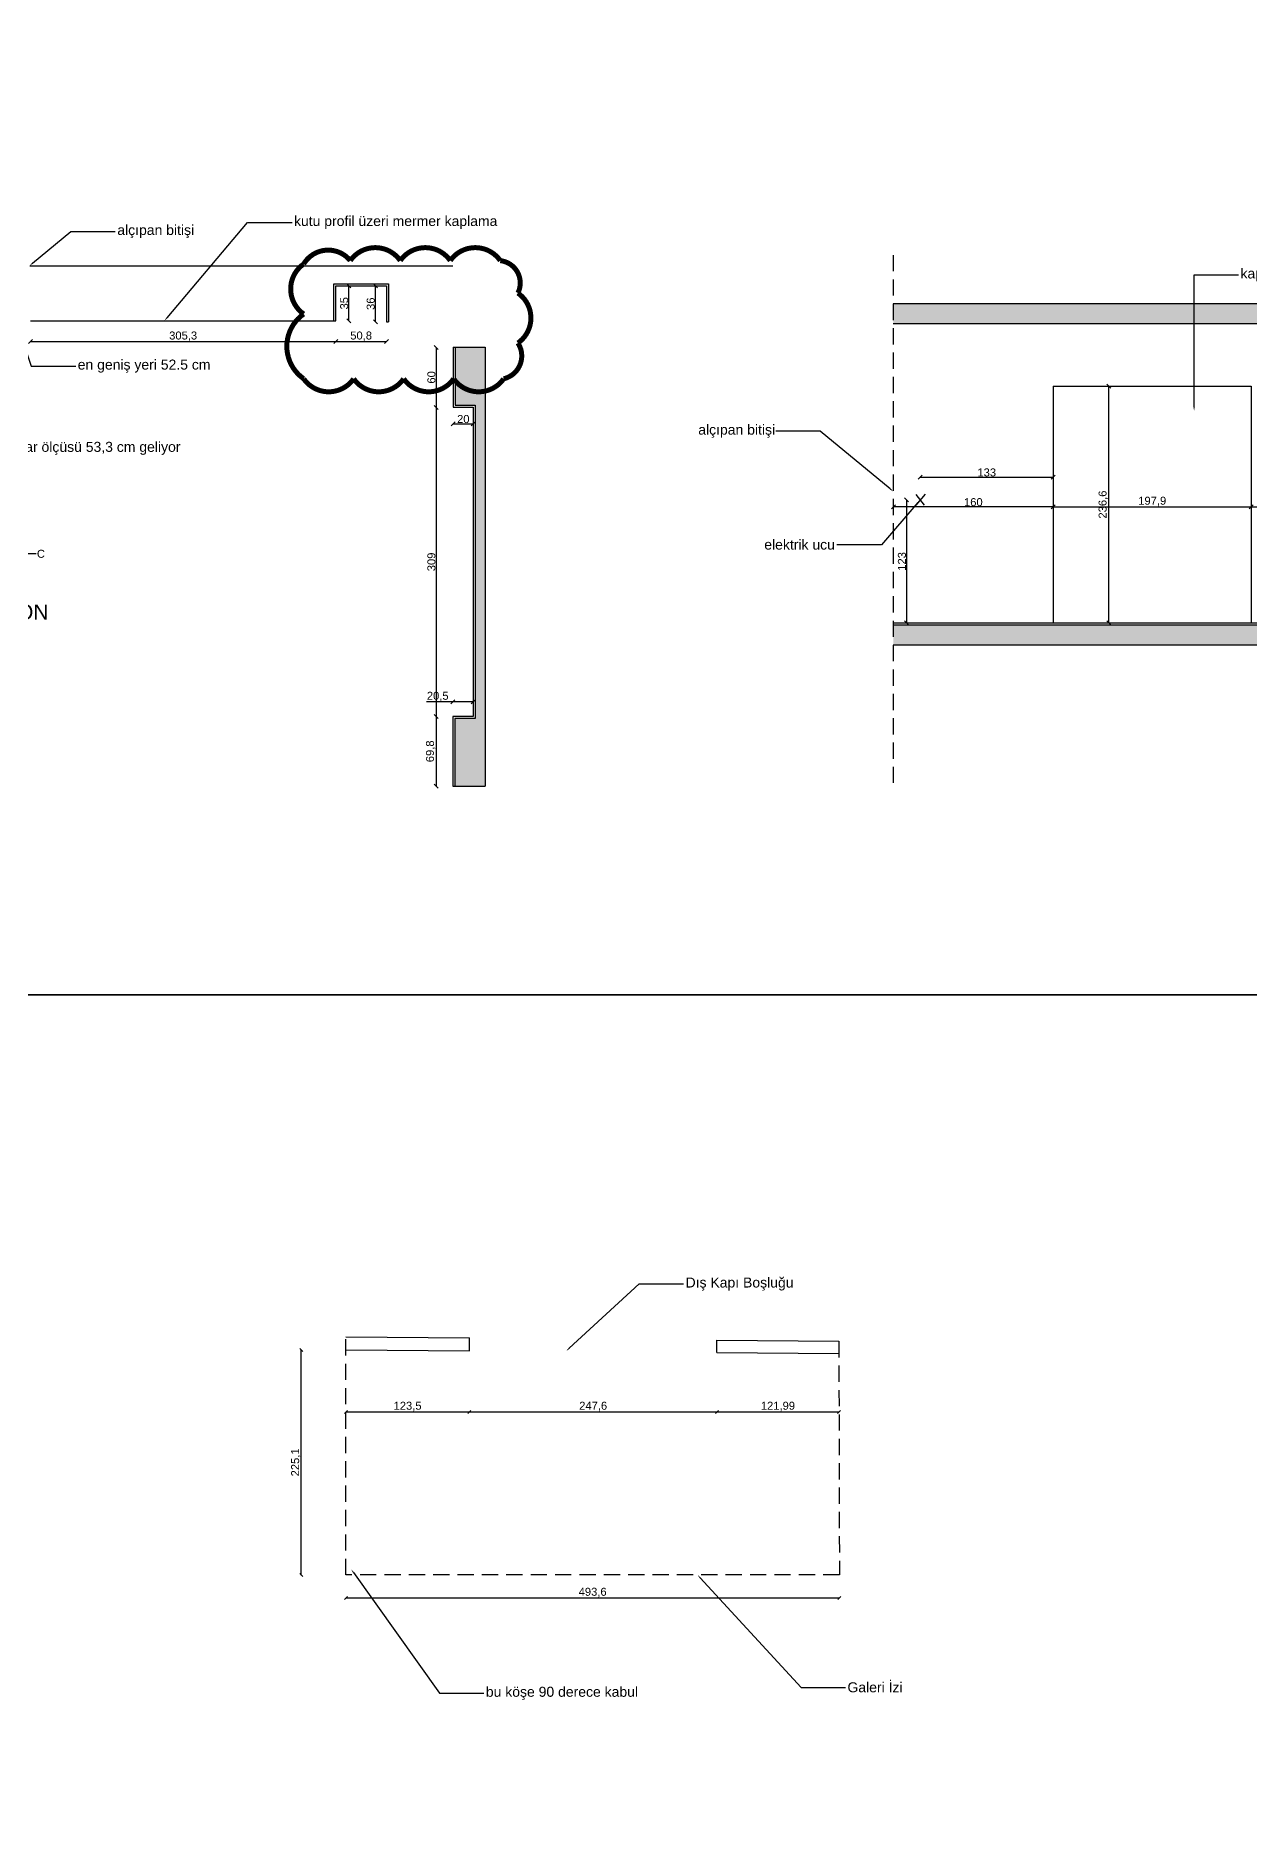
# Model space of a CAD drawing. Header units: millimetres. Extents: x -1860 to 15304, y 307 to 22353.
# Drawn here: x 4364 to 5578, y 18120 to 19899 of the extents above; entities that cross this region are included whole.
import ezdxf
from ezdxf import colors
from ezdxf.entities.mleader import LeaderData, LeaderLine
from ezdxf.math import Vec2, Vec3

# ---------------------------------------------------------------- set-up
doc = ezdxf.new("R2010")
doc.units = ezdxf.units.MM
doc.linetypes.add('( Hidden )', pattern=[0.375, 0.25, -0.125])
doc.styles.get("Standard").update_dxf_attribs({"font": 'arial.ttf'})
doc.dimstyles.new('ISO-25', dxfattribs={"dimtxt": 8, "dimasz": 3, "dimexe": 1.25, "dimexo": 0.625, "dimtad": 1, "dimtxsty": 'Standard', "dimblk": 'OBLIQUE', "dimcen": 2.5, "dimse1": 1, "dimse2": 1, "dimadec": 0, "dimazin": 0, "dimtfac": 1, "dimtmove": 0, "dimatfit": 3, "dimldrblk": 'OBLIQUE', "dimfxl": 1, "dimarcsym": 0})

# ---------------------------------------------------------------- blocks, each defined once
blk = doc.blocks.new('_Oblique')
at = {"color": 0, "linetype": 'ByBlock', "lineweight": -2}
blk.add_line((-0.5, -0.5), (0.5, 0.5), dxfattribs=at)
blk = doc.blocks.new('*D264')
at = {"color": 0, "lineweight": -2, "transparency": 16777216}
blk.add_line((5167.7, 18336.6), (4674.1, 18336.6), dxfattribs=at)
at = {"layer": 'Defpoints', "color": 0, "transparency": 16777216}
for p in [(4674.1, 18359.6), (5167.7, 18359.6), (4674.1, 18336.6)]:
    blk.add_point(p, dxfattribs=at)
at = {"color": 0, "lineweight": -2, "transparency": 16777216, "xscale": 3, "yscale": 3, "zscale": 3, "rotation": 180}
blk.add_blockref('_Oblique', (4674.1, 18336.6), dxfattribs=at)
at = {"color": 0, "lineweight": -2, "transparency": 16777216, "xscale": 3, "yscale": 3, "zscale": 3}
blk.add_blockref('_Oblique', (5167.7, 18336.6), dxfattribs=at)
at = {"color": 0, "transparency": 16777216, "insert": (4920.9, 18342.1), "char_height": 8, "attachment_point": 5}
blk.add_mtext('493,6', dxfattribs=at)
blk = doc.blocks.new('*D145')
at = {"color": 0, "lineweight": -2, "transparency": 16777216}
blk.add_line((4629.5, 18359.6), (4629.5, 18584.7), dxfattribs=at)
at = {"layer": 'Defpoints', "color": 0, "transparency": 16777216}
for p in [(4629.5, 18584.7), (4674.1, 18584.7), (4674.1, 18359.6)]:
    blk.add_point(p, dxfattribs=at)
at = {"color": 0, "lineweight": -2, "transparency": 16777216, "xscale": 3, "yscale": 3, "zscale": 3}
for p, rotation in [((4629.5, 18584.7), 90), ((4629.5, 18359.6), 270)]:
    blk.add_blockref('_Oblique', p, dxfattribs=dict(at, rotation=rotation))
at = {"color": 0, "transparency": 16777216, "insert": (4624.1, 18472.2), "char_height": 8, "attachment_point": 5, "rotation": 90}
blk.add_mtext('225,1', dxfattribs=at)
blk = doc.blocks.new('*D146')
at = {"color": 0, "lineweight": -2, "transparency": 16777216}
blk.add_line((4674.1, 18522.6), (4797.6, 18522.6), dxfattribs=at)
at = {"layer": 'Defpoints', "color": 0, "transparency": 16777216}
for p in [(4674.1, 18538.6), (4797.6, 18537.7), (4797.6, 18522.6)]:
    blk.add_point(p, dxfattribs=at)
at = {"color": 0, "lineweight": -2, "transparency": 16777216, "xscale": 3, "yscale": 3, "zscale": 3, "rotation": 180}
blk.add_blockref('_Oblique', (4674.1, 18522.6), dxfattribs=at)
at = {"color": 0, "lineweight": -2, "transparency": 16777216, "xscale": 3, "yscale": 3, "zscale": 3}
blk.add_blockref('_Oblique', (4797.6, 18522.6), dxfattribs=at)
at = {"color": 0, "transparency": 16777216, "insert": (4735.8, 18528.1), "char_height": 8, "attachment_point": 5}
blk.add_mtext('123,5', dxfattribs=at)
blk = doc.blocks.new('*D147')
at = {"color": 0, "lineweight": -2, "transparency": 16777216}
blk.add_line((4797.6, 18522.6), (5045.2, 18522.6), dxfattribs=at)
at = {"layer": 'Defpoints', "color": 0, "transparency": 16777216}
for p in [(4797.6, 18537.7), (5045.2, 18530.5), (5045.2, 18522.6)]:
    blk.add_point(p, dxfattribs=at)
at = {"color": 0, "lineweight": -2, "transparency": 16777216, "xscale": 3, "yscale": 3, "zscale": 3, "rotation": 180}
blk.add_blockref('_Oblique', (4797.6, 18522.6), dxfattribs=at)
at = {"color": 0, "lineweight": -2, "transparency": 16777216, "xscale": 3, "yscale": 3, "zscale": 3}
blk.add_blockref('_Oblique', (5045.2, 18522.6), dxfattribs=at)
at = {"color": 0, "transparency": 16777216, "insert": (4921.4, 18528.1), "char_height": 8, "attachment_point": 5}
blk.add_mtext('247,6', dxfattribs=at)
blk = doc.blocks.new('*D148')
at = {"color": 0, "lineweight": -2, "transparency": 16777216}
blk.add_line((5045.2, 18522.6), (5167.2, 18522.6), dxfattribs=at)
at = {"layer": 'Defpoints', "color": 0, "transparency": 16777216}
for p in [(5167.2, 18535), (5045.2, 18530.5), (5167.2, 18522.6)]:
    blk.add_point(p, dxfattribs=at)
at = {"color": 0, "lineweight": -2, "transparency": 16777216, "xscale": 3, "yscale": 3, "zscale": 3, "rotation": 180}
blk.add_blockref('_Oblique', (5045.2, 18522.6), dxfattribs=at)
at = {"color": 0, "lineweight": -2, "transparency": 16777216, "xscale": 3, "yscale": 3, "zscale": 3}
blk.add_blockref('_Oblique', (5167.2, 18522.6), dxfattribs=at)
at = {"color": 0, "transparency": 16777216, "insert": (5106.2, 18528.1), "char_height": 8, "attachment_point": 5}
blk.add_mtext('121,99', dxfattribs=at)
blk = doc.blocks.new('*D77')
at = {"color": 1, "lineweight": -2, "transparency": 16777216}
blk.add_line((7700.1, 10237.2), (8005.4, 10237.2), dxfattribs=at)
at = {"layer": 'Defpoints', "color": 0, "transparency": 16777216}
for p in [(7700.1, 10283.8), (8005.4, 10283.8), (8005.4, 10237.2)]:
    blk.add_point(p, dxfattribs=at)
at = {"color": 1, "lineweight": -2, "transparency": 16777216, "xscale": 4, "yscale": 4, "zscale": 4, "rotation": 180}
blk.add_blockref('_Oblique', (7700.1, 10237.2), dxfattribs=at)
at = {"color": 1, "lineweight": -2, "transparency": 16777216, "xscale": 4, "yscale": 4, "zscale": 4}
blk.add_blockref('_Oblique', (8005.4, 10237.2), dxfattribs=at)
at = {"color": 1, "transparency": 16777216, "insert": (7852.8, 10242.6), "char_height": 8, "attachment_point": 5}
blk.add_mtext('305,3', dxfattribs=at)
blk = doc.blocks.new('*D78')
at = {"color": 1, "lineweight": -2, "transparency": 16777216}
blk.add_line((8005.4, 10237.2), (8056.2, 10237.2), dxfattribs=at)
at = {"layer": 'Defpoints', "color": 0, "transparency": 16777216}
for p in [(8005.4, 10283.8), (8056.2, 10282.8), (8056.2, 10237.2)]:
    blk.add_point(p, dxfattribs=at)
at = {"color": 1, "lineweight": -2, "transparency": 16777216, "xscale": 4, "yscale": 4, "zscale": 4, "rotation": 180}
blk.add_blockref('_Oblique', (8005.4, 10237.2), dxfattribs=at)
at = {"color": 1, "lineweight": -2, "transparency": 16777216, "xscale": 4, "yscale": 4, "zscale": 4}
blk.add_blockref('_Oblique', (8056.2, 10237.2), dxfattribs=at)
at = {"color": 1, "transparency": 16777216, "insert": (8030.8, 10242.6), "char_height": 8, "attachment_point": 5}
blk.add_mtext('50,8', dxfattribs=at)
blk = doc.blocks.new('*D100')
at = {"color": 1, "lineweight": -2, "transparency": 16777216}
blk.add_line((8018.6, 10258.1), (8018.6, 10293.1), dxfattribs=at)
at = {"layer": 'Defpoints', "color": 0, "transparency": 16777216}
for p in [(8005.4, 10293.1), (8018.6, 10293.1), (8005.4, 10258.1)]:
    blk.add_point(p, dxfattribs=at)
at = {"color": 1, "lineweight": -2, "transparency": 16777216, "xscale": 4, "yscale": 4, "zscale": 4}
for p, rotation in [((8018.6, 10293.1), 90), ((8018.6, 10258.1), 270)]:
    blk.add_blockref('_Oblique', p, dxfattribs=dict(at, rotation=rotation))
at = {"color": 1, "transparency": 16777216, "insert": (8013.9, 10275.6), "char_height": 8, "attachment_point": 5, "rotation": 90}
blk.add_mtext('35', dxfattribs=at)
blk = doc.blocks.new('*D101')
at = {"color": 1, "lineweight": -2, "transparency": 16777216}
blk.add_line((8045.2, 10257.1), (8045.2, 10293.1), dxfattribs=at)
at = {"layer": 'Defpoints', "color": 0, "transparency": 16777216}
for p in [(8045.2, 10293.1), (8056.2, 10293.1), (8056.2, 10257.1)]:
    blk.add_point(p, dxfattribs=at)
at = {"color": 1, "lineweight": -2, "transparency": 16777216, "xscale": 4, "yscale": 4, "zscale": 4}
for p, rotation in [((8045.2, 10293.1), 90), ((8045.2, 10257.1), 270)]:
    blk.add_blockref('_Oblique', p, dxfattribs=dict(at, rotation=rotation))
at = {"color": 1, "transparency": 16777216, "insert": (8040.4, 10275.1), "char_height": 8, "attachment_point": 5, "rotation": 90}
blk.add_mtext('36', dxfattribs=at)
blk = doc.blocks.new('*D82')
at = {"color": 1, "lineweight": -2, "transparency": 16777216}
blk.add_line((8105.8, 10231.5), (8105.8, 10171.5), dxfattribs=at)
at = {"layer": 'Defpoints', "color": 0, "transparency": 16777216}
for p in [(8123, 10231.5), (8105.8, 10171.5), (8123, 10171.5)]:
    blk.add_point(p, dxfattribs=at)
at = {"color": 1, "lineweight": -2, "transparency": 16777216, "xscale": 4, "yscale": 4, "zscale": 4}
for p, rotation in [((8105.8, 10231.5), 90), ((8105.8, 10171.5), 270)]:
    blk.add_blockref('_Oblique', p, dxfattribs=dict(at, rotation=rotation))
at = {"color": 1, "transparency": 16777216, "insert": (8101.1, 10201.5), "char_height": 8, "attachment_point": 5, "rotation": 90}
blk.add_mtext('60', dxfattribs=at)
blk = doc.blocks.new('*D83')
at = {"color": 1, "lineweight": -2, "transparency": 16777216}
blk.add_line((8105.8, 10171.5), (8105.8, 9862.5), dxfattribs=at)
at = {"layer": 'Defpoints', "color": 0, "transparency": 16777216}
for p in [(8123, 10171.5), (8105.8, 9862.5), (8122.5, 9862.5)]:
    blk.add_point(p, dxfattribs=at)
at = {"color": 1, "lineweight": -2, "transparency": 16777216, "xscale": 4, "yscale": 4, "zscale": 4}
for p, rotation in [((8105.8, 10171.5), 90), ((8105.8, 9862.5), 270)]:
    blk.add_blockref('_Oblique', p, dxfattribs=dict(at, rotation=rotation))
at = {"color": 1, "transparency": 16777216, "insert": (8101.1, 10017), "char_height": 8, "attachment_point": 5, "rotation": 90}
blk.add_mtext('309', dxfattribs=at)
blk = doc.blocks.new('*D84')
at = {"color": 1, "lineweight": -2, "transparency": 16777216}
blk.add_line((8105.8, 9862.5), (8105.8, 9792.7), dxfattribs=at)
at = {"layer": 'Defpoints', "color": 0, "transparency": 16777216}
for p in [(8122.5, 9862.5), (8105.8, 9792.7), (8122.5, 9792.7)]:
    blk.add_point(p, dxfattribs=at)
at = {"color": 1, "lineweight": -2, "transparency": 16777216, "xscale": 4, "yscale": 4, "zscale": 4}
for p, rotation in [((8105.8, 9862.5), 90), ((8105.8, 9792.7), 270)]:
    blk.add_blockref('_Oblique', p, dxfattribs=dict(at, rotation=rotation))
at = {"color": 1, "transparency": 16777216, "insert": (8100.4, 9827.6), "char_height": 8, "attachment_point": 5, "rotation": 90}
blk.add_mtext('69,8', dxfattribs=at)
blk = doc.blocks.new('*D87')
at = {"color": 1, "lineweight": -2, "transparency": 16777216}
blk.add_line((8123, 10155.1), (8143, 10155.1), dxfattribs=at)
at = {"layer": 'Defpoints', "color": 0, "transparency": 16777216}
for p in [(8123, 10171.5), (8143, 10171.5), (8143, 10155.1)]:
    blk.add_point(p, dxfattribs=at)
at = {"color": 1, "lineweight": -2, "transparency": 16777216, "xscale": 4, "yscale": 4, "zscale": 4, "rotation": 180}
blk.add_blockref('_Oblique', (8123, 10155.1), dxfattribs=at)
at = {"color": 1, "lineweight": -2, "transparency": 16777216, "xscale": 4, "yscale": 4, "zscale": 4}
blk.add_blockref('_Oblique', (8143, 10155.1), dxfattribs=at)
at = {"color": 1, "transparency": 16777216, "insert": (8133, 10159.8), "char_height": 8, "attachment_point": 5}
blk.add_mtext('20', dxfattribs=at)
blk = doc.blocks.new('*D88')
at = {"color": 1, "lineweight": -2, "transparency": 16777216}
for p, q in [((8122.5, 9877), (8096.3, 9877)), ((8143, 9877), (8122.5, 9877))]:
    blk.add_line(p, q, dxfattribs=at)
at = {"layer": 'Defpoints', "color": 0, "transparency": 16777216}
for p in [(8122.5, 9877), (8122.5, 9862.5), (8143, 9862.5)]:
    blk.add_point(p, dxfattribs=at)
at = {"color": 1, "lineweight": -2, "transparency": 16777216, "xscale": 4, "yscale": 4, "zscale": 4, "rotation": 180}
blk.add_blockref('_Oblique', (8122.5, 9877), dxfattribs=at)
at = {"color": 1, "lineweight": -2, "transparency": 16777216, "xscale": 4, "yscale": 4, "zscale": 4}
blk.add_blockref('_Oblique', (8143, 9877), dxfattribs=at)
at = {"color": 1, "transparency": 16777216, "insert": (8107.4, 9882.4), "char_height": 8, "attachment_point": 5}
blk.add_mtext('20,5', dxfattribs=at)
blk = doc.blocks.new('*D115')
at = {"color": 1, "lineweight": -2, "transparency": 16777216}
blk.add_line((8808.2, 10075.6), (9006.1, 10075.6), dxfattribs=at)
at = {"layer": 'Defpoints', "color": 0, "transparency": 16777216}
for p in [(8808.2, 10077.9), (9006.1, 10077.9), (9006.1, 10075.6)]:
    blk.add_point(p, dxfattribs=at)
at = {"color": 1, "lineweight": -2, "transparency": 16777216, "xscale": 4, "yscale": 4, "zscale": 4, "rotation": 180}
blk.add_blockref('_Oblique', (8808.2, 10075.6), dxfattribs=at)
at = {"color": 1, "lineweight": -2, "transparency": 16777216, "xscale": 4, "yscale": 4, "zscale": 4}
blk.add_blockref('_Oblique', (9006.1, 10075.6), dxfattribs=at)
at = {"color": 1, "transparency": 16777216, "insert": (8907.1, 10081), "char_height": 8, "attachment_point": 5}
blk.add_mtext('197,9', dxfattribs=at)
blk = doc.blocks.new('*D116')
at = {"color": 1, "lineweight": -2, "transparency": 16777216}
blk.add_line((8863.6, 9959.6), (8863.6, 10196.2), dxfattribs=at)
at = {"layer": 'Defpoints', "color": 0, "transparency": 16777216}
for p in [(8863.6, 10196.2), (8906.1, 10196.2), (8906.1, 9959.6)]:
    blk.add_point(p, dxfattribs=at)
at = {"color": 1, "lineweight": -2, "transparency": 16777216, "xscale": 4, "yscale": 4, "zscale": 4}
for p, rotation in [((8863.6, 10196.2), 90), ((8863.6, 9959.6), 270)]:
    blk.add_blockref('_Oblique', p, dxfattribs=dict(at, rotation=rotation))
at = {"color": 1, "transparency": 16777216, "insert": (8858.2, 10077.9), "char_height": 8, "attachment_point": 5, "rotation": 90}
blk.add_mtext('236,6', dxfattribs=at)
blk = doc.blocks.new('*D117')
at = {"color": 1, "lineweight": -2, "transparency": 16777216}
blk.add_line((9006.1, 10075.6), (9075.1, 10075.6), dxfattribs=at)
at = {"layer": 'Defpoints', "color": 0, "transparency": 16777216}
for p in [(9006.1, 10126), (9075.1, 10126), (9075.1, 10075.6)]:
    blk.add_point(p, dxfattribs=at)
at = {"color": 1, "lineweight": -2, "transparency": 16777216, "xscale": 4, "yscale": 4, "zscale": 4, "rotation": 180}
blk.add_blockref('_Oblique', (9006.1, 10075.6), dxfattribs=at)
at = {"color": 1, "lineweight": -2, "transparency": 16777216, "xscale": 4, "yscale": 4, "zscale": 4}
blk.add_blockref('_Oblique', (9075.1, 10075.6), dxfattribs=at)
at = {"color": 1, "transparency": 16777216, "insert": (9040.6, 10080.3), "char_height": 8, "attachment_point": 5}
blk.add_mtext('69', dxfattribs=at)
blk = doc.blocks.new('*D118')
at = {"color": 1, "lineweight": -2, "transparency": 16777216}
blk.add_line((9075.1, 10075.6), (9164.1, 10075.6), dxfattribs=at)
at = {"layer": 'Defpoints', "color": 0, "transparency": 16777216}
for p in [(9075.1, 10126), (9164.1, 10113.5), (9164.1, 10075.6)]:
    blk.add_point(p, dxfattribs=at)
at = {"color": 1, "lineweight": -2, "transparency": 16777216, "xscale": 4, "yscale": 4, "zscale": 4, "rotation": 180}
blk.add_blockref('_Oblique', (9075.1, 10075.6), dxfattribs=at)
at = {"color": 1, "lineweight": -2, "transparency": 16777216, "xscale": 4, "yscale": 4, "zscale": 4}
blk.add_blockref('_Oblique', (9164.1, 10075.6), dxfattribs=at)
at = {"color": 1, "transparency": 16777216, "insert": (9119.6, 10080.3), "char_height": 8, "attachment_point": 5}
blk.add_mtext('89', dxfattribs=at)
blk = doc.blocks.new('*D119')
at = {"color": 1, "lineweight": -2, "transparency": 16777216}
blk.add_line((8808.2, 10075.6), (8648.2, 10075.6), dxfattribs=at)
at = {"layer": 'Defpoints', "color": 0, "transparency": 16777216}
for p in [(8648.2, 10088.1), (8808.2, 10088.1), (8648.2, 10075.6)]:
    blk.add_point(p, dxfattribs=at)
at = {"color": 1, "lineweight": -2, "transparency": 16777216, "xscale": 4, "yscale": 4, "zscale": 4, "rotation": 180}
blk.add_blockref('_Oblique', (8648.2, 10075.6), dxfattribs=at)
at = {"color": 1, "lineweight": -2, "transparency": 16777216, "xscale": 4, "yscale": 4, "zscale": 4}
blk.add_blockref('_Oblique', (8808.2, 10075.6), dxfattribs=at)
at = {"color": 1, "transparency": 16777216, "insert": (8728.2, 10080.3), "char_height": 8, "attachment_point": 5}
blk.add_mtext('160', dxfattribs=at)
blk = doc.blocks.new('A$C250070FD')
at = {"color": 244, "true_color": 0x991b1e}
for p, q in [((7.8, 8.8), (-1.7, -2)), ((-1.5, 8.6), (6.8, -2))]:
    blk.add_line(p, q, dxfattribs=at)
blk = doc.blocks.new('*D114')
at = {"color": 1, "lineweight": -2, "transparency": 16777216}
blk.add_line((8661.5, 10082.6), (8661.5, 9959.6), dxfattribs=at)
at = {"layer": 'Defpoints', "color": 0, "transparency": 16777216}
for p in [(8675.2, 10082.6), (8661.5, 9959.6), (8675.4, 9959.6)]:
    blk.add_point(p, dxfattribs=at)
at = {"color": 1, "lineweight": -2, "transparency": 16777216, "xscale": 4, "yscale": 4, "zscale": 4}
for p, rotation in [((8661.5, 10082.6), 90), ((8661.5, 9959.6), 270)]:
    blk.add_blockref('_Oblique', p, dxfattribs=dict(at, rotation=rotation))
at = {"color": 1, "transparency": 16777216, "insert": (8656.8, 10021.1), "char_height": 8, "attachment_point": 5, "rotation": 90}
blk.add_mtext('123', dxfattribs=at)
blk = doc.blocks.new('*D120')
at = {"color": 1, "lineweight": -2, "transparency": 16777216}
blk.add_line((8675.1, 10105.3), (8808.2, 10105.3), dxfattribs=at)
at = {"layer": 'Defpoints', "color": 0, "transparency": 16777216}
for p in [(8808.2, 10105.3), (8675.1, 10082.6), (8808.2, 10082.6)]:
    blk.add_point(p, dxfattribs=at)
at = {"color": 1, "lineweight": -2, "transparency": 16777216, "xscale": 4, "yscale": 4, "zscale": 4, "rotation": 180}
blk.add_blockref('_Oblique', (8675.1, 10105.3), dxfattribs=at)
at = {"color": 1, "lineweight": -2, "transparency": 16777216, "xscale": 4, "yscale": 4, "zscale": 4}
blk.add_blockref('_Oblique', (8808.2, 10105.3), dxfattribs=at)
at = {"color": 1, "transparency": 16777216, "insert": (8741.6, 10110), "char_height": 8, "attachment_point": 5}
blk.add_mtext('133', dxfattribs=at)
blk = doc.blocks.new('salon')
at = {"true_color": 0x636466, "transparency": 33554687}
h = blk.add_hatch(dxfattribs=at)
h.set_pattern_fill('ANSI36', color=251, angle=270)
h.set_pattern_definition([(315, (-44.2658, 1990.87), (6.1739261, -1.683798), [7.9375, -1.5875, 0, -1.5875])])
h.paths.add_polyline_path([(8154.985, 10231.541), (8124.985, 10231.541), (8124.985, 10197.948, 0.27971623), (8154.985, 10187.802)])
h.paths.add_polyline_path([(8154.985, 10187.802, -0.27971623), (8124.985, 10197.948), (8124.985, 10173.541), (8144.985, 10173.541), (8144.985, 9860.541), (8124.485, 9860.541), (8124.485, 9792.741), (8154.985, 9792.741)])
for p, q in [((7699.551, 10313.105), (8122.503, 10313.105)), ((8003.413, 10258.105), (8003.413, 10295.105)), ((8003.413, 10295.105), (8058.213, 10295.105)), ((8005.413, 10258.105), (8005.413, 10293.105)), ((8005.413, 10293.105), (8056.213, 10293.105)), ((8056.213, 10293.105), (8056.213, 10257.105)), ((8058.213, 10295.105), (8058.213, 10257.105)), ((7700.113, 10258.105), (8005.413, 10258.105)), ((8056.213, 10257.105), (8058.213, 10257.105)), ((8122.985, 10231.541), (8122.985, 10171.541)), ((8122.985, 10231.541), (8154.985, 10231.541)), ((8124.985, 10231.541), (8124.985, 10173.541)), ((8154.985, 10231.541), (8154.985, 9792.741)), ((8124.985, 10173.541), (8144.985, 10173.541)), ((8144.985, 10173.541), (8144.985, 9860.541)), ((8122.985, 10171.541), (8142.985, 10171.541)), ((8142.985, 10171.541), (8142.985, 9862.541)), ((7645.862, 10025.352), (7705.862, 10025.352)), ((8142.985, 9862.541), (8122.485, 9862.541)), ((8122.485, 9862.541), (8122.485, 9792.741)), ((8144.985, 9860.541), (8124.485, 9860.541)), ((8124.485, 9860.541), (8124.485, 9792.741)), ((8122.485, 9792.741), (8154.985, 9792.741))]:
    blk.add_line(p, q)
at = {"const_width": 5}
blk.add_lwpolyline([(7973.344, 10200.085, 0.52056705), (8023.344, 10200.085, 0.52056705), (8073.344, 10200.085, 0.52056705), (8123.344, 10200.085, 0.52056705), (8173.344, 10200.085, 0.52056705), (8187.591, 10235.837, 0.52056705), (8187.591, 10285.837, 0.52056705), (8169.965, 10318.211, 0.52056705), (8119.965, 10318.211, 0.52056705), (8069.965, 10318.211, 0.52056705), (8019.965, 10318.211, 0.52056705), (7973.344, 10314.832, 0.52056705), (7973.344, 10264.832, 0.52056705)], format="xyb", close=True, dxfattribs=at)
at = {"color": 1, "attachment_point": 1}
for s, insert, char_height, width in [('C', (7706.523, 10029.118), 8, 7.00485), ('SALON', (7647.109, 9974.346), 15, 172.09561)]:
    blk.add_mtext(s, dxfattribs=dict(at, insert=insert, char_height=char_height, width=width))
for base, p1, p2, picture, middle in [((8005.413, 10237.2), (7700.113, 10283.817), (8005.413, 10283.817), '*D77', (7852.763, 10242.633)), ((8142.985, 10155.135), (8122.985, 10171.541), (8142.985, 10171.541), '*D87', (8132.985, 10159.845)), ((8122.485, 9876.953), (8142.985, 9862.541), (8122.485, 9862.541), '*D88', (8107.372, 9882.386))]:
    dim = blk.add_linear_dim(base=base, p1=p1, p2=p2, dimstyle='ISO-25')
    dim.commit()
    dim.dimension.update_dxf_attribs({"geometry": picture, "text_midpoint": middle})
dim = blk.add_linear_dim(base=(8056.213, 10237.2), p1=(8005.413, 10283.817), p2=(8056.213, 10282.817), dimstyle='ISO-25', override={"dimtmove": 1})
dim.commit()
dim.dimension.update_dxf_attribs({"geometry": '*D78', "text_midpoint": (8030.813, 10242.633)})
for base, p1, p2, picture, middle in [((8018.619, 10293.105), (8005.413, 10258.105), (8005.413, 10293.105), '*D100', (8013.906, 10275.605)), ((8045.157, 10293.105), (8056.213, 10257.105), (8056.213, 10293.105), '*D101', (8040.445, 10275.105)), ((8105.784, 10171.541), (8122.985, 10231.541), (8122.985, 10171.541), '*D82', (8101.075, 10201.541))]:
    dim = blk.add_linear_dim(base=base, p1=p1, p2=p2, angle=90, dimstyle='ISO-25')
    dim.commit()
    dim.dimension.update_dxf_attribs({"geometry": picture, "text_midpoint": middle})
for base, p1, p2, picture, middle in [((8105.784, 9862.541), (8122.985, 10171.541), (8122.485, 9862.541), '*D83', (8101.072, 10017.041)), ((8105.784, 9792.741), (8122.485, 9862.541), (8122.485, 9792.741), '*D84', (8100.351, 9827.641))]:
    dim = blk.add_linear_dim(base=base, p1=p1, p2=p2, angle=90, dimstyle='ISO-25', override={"dimtmove": 1})
    dim.commit()
    dim.dimension.update_dxf_attribs({"geometry": picture, "text_midpoint": middle})
at = {"color": 6}
ml = blk.add_multileader_mtext('Standard', dxfattribs=at)
ml.set_content('alçıpan bitişi', color=6)
ml.set_leader_properties()
ml.build(insert=Vec2(0, 0))
ml.multileader.update_dxf_attribs({"dogleg_length": 44.448})
ctx = ml.context
ctx.base_point, ctx.char_height, ctx.plane_origin = Vec3(7784.953, 10347.456), 10, Vec3(7699.191, 10313.105)
notes = []
notes.append((ctx, [(0, (1, 1, 0), (7740.505, 10347.456), (1, 0), 44.448, [(0, [(7699.191, 10313.105)], 0, [])])]))
ctx.mtext.insert, ctx.mtext.flow_direction = Vec3(7786.953, 10353.844), 5
ml = blk.add_multileader_mtext('Standard', dxfattribs=at)
ml.set_content('kutu profil üzeri mermer kaplama', color=6)
ml.set_leader_properties()
ml.build(insert=Vec2(0, 0))
ml.multileader.update_dxf_attribs({"dogleg_length": 44.448})
ctx = ml.context
ctx.base_point, ctx.char_height, ctx.plane_origin = Vec3(7961.678, 10356.439), 10, Vec3(7834.106, 10258.105)
notes.append((ctx, [(0, (1, 1, 0), (7917.23, 10356.439), (1, 0), 44.448, [(0, [(7834.106, 10258.105)], 0, [])])]))
ctx.mtext.insert, ctx.mtext.flow_direction = Vec3(7963.678, 10362.827), 5
ml = blk.add_multileader_mtext('Standard', dxfattribs=at)
ml.set_content('bu duvar ölçüsü 53,3 cm geliyor', color=6)
ml.set_leader_properties()
ml.build(insert=Vec2(0, 0))
ml.multileader.update_dxf_attribs({"dogleg_length": 44.448})
ctx = ml.context
ctx.base_point, ctx.char_height, ctx.plane_origin = Vec3(7650.907, 10130.557), 10, Vec3(7539.213, 10285.605)
notes.append((ctx, [(0, (1, 1, 0), (7606.459, 10130.557), (1, 0), 44.448, [(0, [(7539.213, 10285.605)], 0, [])])]))
ctx.mtext.insert, ctx.mtext.flow_direction = Vec3(7652.907, 10137.027), 5
ml = blk.add_multileader_mtext('Standard', dxfattribs=at)
ml.set_content('en geniş yeri 52.5 cm', color=6)
ml.set_leader_properties()
ml.build(insert=Vec2(0, 0))
ml.multileader.update_dxf_attribs({"dogleg_length": 44.448})
ctx = ml.context
ctx.base_point, ctx.char_height, ctx.plane_origin = Vec3(7745.372, 10212.797), 10, Vec3(7674.163, 10293.605)
notes.append((ctx, [(0, (1, 1, 0), (7700.924, 10212.797), (1, 0), 44.448, [(0, [(7674.163, 10293.605)], 0, [])])]))
ctx.mtext.insert, ctx.mtext.flow_direction = Vec3(7747.372, 10219.267), 5
for ctx, leaders in notes:
    for number, flags, end, landing, length, lines in leaders:
        leader = LeaderData()
        leader.index, (leader.has_last_leader_line, leader.has_dogleg_vector, leader.attachment_direction) = number, flags
        leader.last_leader_point, leader.dogleg_vector, leader.dogleg_length = Vec3(end), Vec3(landing), length
        for number, points, colour, breaks in lines:
            line = LeaderLine()
            line.index, line.vertices, line.color, line.breaks = number, Vec3.list(points), colors.encode_raw_color(colour), breaks
            leader.lines.append(line)
        ctx.leaders.append(leader)
blk = doc.blocks.new('E görünüşü')
at = {"true_color": 0x636466, "transparency": 33554687}
h = blk.add_hatch(dxfattribs=at)
h.set_pattern_fill('ANSI36', color=251, angle=270)
h.set_pattern_definition([(315, (61.6812, -55.3205), (6.1739261, -1.683798), [7.9375, -1.5875, 0, -1.5875])])
h.paths.add_polyline_path([(9164.052, 9957.589), (8648.152, 9957.589), (8648.152, 9937.589), (9164.052, 9937.589)])
h.paths.add_polyline_path([(9164.052, 10278.889), (8648.152, 10278.889), (8648.152, 10258.889), (9164.052, 10258.889)])
at = {"linetype": '( Hidden )', "ltscale": 65}
for p, q in [((8648.152, 10327.438), (8648.152, 9799.595)), ((9164.052, 10327.438), (9164.052, 9799.595))]:
    blk.add_line(p, q, dxfattribs=at)
for p, q in [((8648.152, 10278.889), (9164.052, 10278.889)), ((8648.152, 10258.889), (9164.052, 10258.889)), ((9075.052, 10258.889), (9075.052, 9959.589)), ((8808.152, 10196.189), (8808.152, 9959.589)), ((8808.152, 10196.189), (9006.052, 10196.189)), ((9006.052, 10196.189), (9006.052, 9959.589)), ((8648.152, 9959.589), (9164.052, 9959.589)), ((8648.152, 9957.589), (9164.052, 9957.589)), ((8648.152, 9937.589), (9164.052, 9937.589))]:
    blk.add_line(p, q)
at = {"color": 219, "true_color": 0x642165}
blk.add_blockref('A$C250070FD', (8672.331, 10079.439), dxfattribs=at)
at = {"color": 1, "insert": (9021.436, 9890.723), "char_height": 15, "width": 172.09561, "attachment_point": 1}
blk.add_mtext('E GÖRÜNÜŞÜ', dxfattribs=at)
for base, p1, p2, picture, middle in [((8863.624, 10196.189), (8906.102, 9959.589), (8906.102, 10196.189), '*D116', (8858.191, 10077.889)), ((8661.4648, 9959.5892), (8675.2283, 10082.5836), (8675.3642, 9959.5892), '*D114', (8656.7525, 10021.0864))]:
    dim = blk.add_linear_dim(base=base, p1=p1, p2=p2, angle=90, dimstyle='ISO-25')
    dim.commit()
    dim.dimension.update_dxf_attribs({"geometry": picture, "text_midpoint": middle})
for base, p1, p2, picture, middle in [((9075.052, 10075.586), (9006.052, 10126.016), (9075.052, 10126.016), '*D117', (9040.552, 10080.295)), ((8808.152, 10105.255), (8675.128, 10082.584), (8808.152, 10082.584), '*D120', (8741.64, 10109.967)), ((8648.152, 10075.586), (8808.152, 10088.143), (8648.152, 10088.143), '*D119', (8728.152, 10080.295)), ((9006.052, 10075.586), (8808.152, 10077.889), (9006.052, 10077.889), '*D115', (8907.102, 10081.018))]:
    dim = blk.add_linear_dim(base=base, p1=p1, p2=p2, dimstyle='ISO-25')
    dim.commit()
    dim.dimension.update_dxf_attribs({"geometry": picture, "text_midpoint": middle})
dim = blk.add_linear_dim(base=(9164.052, 10075.586), p1=(9075.052, 10126.016), p2=(9164.052, 10113.468), dimstyle='ISO-25', override={"dimtmove": 1})
dim.commit()
dim.dimension.update_dxf_attribs({"geometry": '*D118', "text_midpoint": (9119.552, 10080.295)})
at = {"color": 6}
ml = blk.add_multileader_mtext('Standard', dxfattribs=at)
ml.set_content('alçıpan bitişi', color=6)
ml.set_leader_properties()
ml.build(insert=Vec2(0, 0))
ml.multileader.update_dxf_attribs({"dogleg_length": 44.448})
ctx = ml.context
ctx.base_point, ctx.char_height, ctx.plane_origin = Vec3(9238.722, 10358.007), 10, Vec3(9164.052, 10063.517)
notes = []
notes.append((ctx, [(0, (1, 1, 0), (9194.274, 10358.007), (1, 0), 44.448, [(0, [(9075.052, 10215.181)], 0, [])])]))
ctx.mtext.insert, ctx.mtext.flow_direction = Vec3(9240.722, 10364.395), 5
ml = blk.add_multileader_mtext('Standard', dxfattribs=at)
ml.set_content('kapı boşluğu', color=6)
ml.set_leader_properties()
ml.build(insert=Vec2(0, 0))
ml.multileader.update_dxf_attribs({"dogleg_length": 44.448})
ctx = ml.context
ctx.base_point, ctx.char_height, ctx.plane_origin = Vec3(8993.4, 10307.54), 10, Vec3(8948.952, 10171.58)
notes.append((ctx, [(0, (1, 1, 0), (8948.952, 10307.54), (1, 0), 44.448, [(0, [(8948.952, 10171.58)], 0, [])])]))
ctx.mtext.insert, ctx.mtext.flow_direction = Vec3(8995.4, 10314.01), 5
ml = blk.add_multileader_mtext('Standard', dxfattribs=at)
ml.set_content('mutfak kapısı ', color=6)
ml.set_leader_properties()
ml.build(insert=Vec2(0, 0))
ml.multileader.update_dxf_attribs({"dogleg_length": 44.448})
ctx = ml.context
ctx.base_point, ctx.char_height, ctx.plane_origin = Vec3(9265.527, 10213.114), 10, Vec3(9253.052, 9975.998)
notes.append((ctx, [(0, (1, 1, 0), (9221.079, 10213.114), (1, 0), 44.448, [(0, [(9164.052, 10127.662)], 0, [])])]))
ctx.mtext.insert, ctx.mtext.flow_direction = Vec3(9267.527, 10219.502), 5
ml = blk.add_multileader_mtext('Standard', dxfattribs=at)
ml.set_content('alçıpan bitişi', color=6)
ml.set_leader_properties()
ml.build(insert=Vec2(0, 0))
ml.multileader.update_dxf_attribs({"dogleg_length": 44.448})
ctx = ml.context
ctx.base_point, ctx.char_height, ctx.plane_origin = Vec3(8451.094, 10151.427), 10, Vec3(8648.152, 10091.001)
notes.append((ctx, [(0, (1, 1, 0), (8574.965, 10151.427), (-1, 0), 44.448, [(0, [(8648.152, 10091.001)], 0, [])])]))
ctx.mtext.insert, ctx.mtext.flow_direction = Vec3(8453.094, 10157.815), 5
ml = blk.add_multileader_mtext('Standard', dxfattribs=at)
ml.set_content('elektrik ucu ', color=6)
ml.set_leader_properties()
ml.build(insert=Vec2(0, 0))
ml.multileader.update_dxf_attribs({"dogleg_length": 44.448})
ctx = ml.context
ctx.base_point, ctx.char_height, ctx.plane_origin = Vec3(8518.601, 10037.823), 10, Vec3(8764.364, 9931.184)
ctx.text_align_type = 2
notes.append((ctx, [(1, (1, 1, 0), (8636.189, 10037.823), (-1, 0), 44.448, [(0, [(8675.364, 10082.849)], 0, [])])]))
ctx.mtext.insert, ctx.mtext.alignment, ctx.mtext.flow_direction = Vec3(8589.741, 10042.905), 3, 5
ml = blk.add_multileader_mtext('Standard', dxfattribs=at)
ml.set_content('mermer döşeme ', color=6)
ml.set_leader_properties()
ml.build(insert=Vec2(0, 0))
ml.multileader.update_dxf_attribs({"dogleg_length": 44.448})
ctx = ml.context
ctx.base_point, ctx.char_height, ctx.plane_origin = Vec3(9255.967, 10015.097), 10, Vec3(9148.497, 9959.589)
notes.append((ctx, [(0, (1, 1, 0), (9211.519, 10015.097), (1, 0), 44.448, [(0, [(9148.497, 9959.589)], 0, [])])]))
ctx.mtext.insert, ctx.mtext.flow_direction = Vec3(9257.967, 10021.465), 5
for ctx, leaders in notes:
    for number, flags, end, landing, length, lines in leaders:
        leader = LeaderData()
        leader.index, (leader.has_last_leader_line, leader.has_dogleg_vector, leader.attachment_direction) = number, flags
        leader.last_leader_point, leader.dogleg_vector, leader.dogleg_length = Vec3(end), Vec3(landing), length
        for number, points, colour, breaks in lines:
            line = LeaderLine()
            line.index, line.vertices, line.color, line.breaks = number, Vec3.list(points), colors.encode_raw_color(colour), breaks
            leader.lines.append(line)
        ctx.leaders.append(leader)

msp = doc.modelspace()

# ---------------------------------------------------------------- linework, layer by layer
at = {"linetype": '( Hidden )', "ltscale": 65}
for p, q in [((4674.07546, 18359.64184), (4674.07546, 18597.74235)), ((5167.13395, 18593.31433), (5167.67546, 18359.64184)), ((5167.67546, 18359.64184), (4674.07546, 18359.64184))]:
    msp.add_line(p, q, dxfattribs=at)
for p, q in [((4674.07546, 18597.74235), (4797.57546, 18596.63323)), ((4797.57546, 18583.83734), (4797.57546, 18596.63323)), ((5045.17546, 18582.02394), (5045.17546, 18594.4096)), ((5045.17546, 18594.4096), (5167.13395, 18593.31433)), ((4674.07546, 18584.74184), (4797.57546, 18583.83734)), ((5045.17546, 18582.02394), (5167.16218, 18581.13053))]:
    msp.add_line(p, q)
for points in [[(3092.17375, 19920.32877), (10114.64183, 19920.32877), (10114.64183, 18939.67923), (3092.17375, 18939.67923)], [(3092.17375, 18939.67923), (10114.64183, 18939.67923), (10114.64183, 17959.02968), (3092.17375, 17959.02968)]]:
    msp.add_lwpolyline(points, close=True)

# ---------------------------------------------------------------- block references
for name, p in [('salon', (-3341.45322, 9355.55047)), ('E görünüşü', (-3426.57397, 9351.94966))]:
    msp.add_blockref(name, p)

# ---------------------------------------------------------------- dimensions: what is measured, and where the dimension line sits
dim = msp.add_linear_dim(base=(4629.50227, 18584.74184), p1=(4674.07546, 18359.64184), p2=(4674.07546, 18584.74184), angle=90, dimstyle='ISO-25')
dim.commit()
dim.dimension.update_dxf_attribs({"geometry": '*D145', "text_midpoint": (4624.06963, 18472.19184)})
for base, p1, p2, picture, middle in [((4797.57546, 18522.63911), (4674.07546, 18538.61397), (4797.57546, 18537.70946), '*D146', (4735.82546, 18528.07175)), ((4674.07546, 18336.62903), (5167.67546, 18359.64184), (4674.07546, 18359.64184), '*D264', (4920.87546, 18342.06167))]:
    dim = msp.add_linear_dim(base=base, p1=p1, p2=p2, dimstyle='ISO-25')
    dim.commit()
    dim.dimension.update_dxf_attribs({"geometry": picture, "text_midpoint": middle})
for base, p1, p2, picture, middle in [((5045.17546, 18522.6356), (4797.57546, 18537.70946), (5045.17546, 18530.52038), '*D147', (4921.37546, 18528.06824)), ((5167.16218, 18522.6356), (5045.17546, 18530.52038), (5167.16218, 18535.00265), '*D148', (5106.16882, 18528.06824))]:
    dim = msp.add_linear_dim(base=base, p1=p1, p2=p2, dimstyle='ISO-25', override={"dimtmove": 1})
    dim.commit()
    dim.dimension.update_dxf_attribs({"geometry": picture, "text_midpoint": middle})

# ---------------------------------------------------------------- leaders
at = {"color": 6}
ml = msp.add_multileader_mtext('Standard', dxfattribs=at)
ml.set_content('Dış Kapı Boşluğu', color=6)
ml.set_leader_properties()
ml.build(insert=Vec2(0, 0))
ml.multileader.update_dxf_attribs({"dogleg_length": 44.44786})
ctx = ml.context
ctx.base_point, ctx.char_height, ctx.plane_origin = Vec3(5011.83765, 18650.58317), 10, Vec3(4894.43885, 18583.5468)
notes = []
notes.append((ctx, [(0, (1, 1, 0), (4967.38979, 18650.58317), (1, 0), 44.44786, [(0, [(4894.43885, 18583.5468)], 0, [])])]))
ctx.mtext.insert, ctx.mtext.flow_direction = Vec3(5013.83765, 18657.05316), 5
ml = msp.add_multileader_mtext('Standard', dxfattribs=at)
ml.set_content('bu köşe 90 derece kabul ', color=6)
ml.set_leader_properties()
ml.build(insert=Vec2(0, 0))
ml.multileader.update_dxf_attribs({"dogleg_length": 44.44786})
ctx = ml.context
ctx.base_point, ctx.char_height, ctx.plane_origin = Vec3(4812.09038, 18241.4952), 10, Vec3(4679.40438, 18365.39029)
notes.append((ctx, [(1, (1, 1, 0), (4767.64252, 18241.4952), (1, 0), 44.44786, [(0, [(4679.40438, 18365.39029)], 0, [])])]))
ctx.mtext.insert, ctx.mtext.flow_direction = Vec3(4814.09038, 18247.86287), 5
ml = msp.add_multileader_mtext('Standard', dxfattribs=at)
ml.set_content('Galeri İzi', color=6)
ml.set_leader_properties()
ml.build(insert=Vec2(0, 0))
ml.multileader.update_dxf_attribs({"dogleg_length": 44.44786})
ctx = ml.context
ctx.base_point, ctx.char_height, ctx.plane_origin = Vec3(5173.72263, 18247.24013), 10, Vec3(5025.78302, 18359.64184)
notes.append((ctx, [(0, (1, 1, 0), (5129.27477, 18247.24013), (1, 0), 44.44786, [(0, [(5025.78302, 18359.64184)], 0, [])])]))
ctx.mtext.insert, ctx.mtext.flow_direction = Vec3(5175.72263, 18252.3254), 5
for ctx, leaders in notes:
    for number, flags, end, landing, length, lines in leaders:
        leader = LeaderData()
        leader.index, (leader.has_last_leader_line, leader.has_dogleg_vector, leader.attachment_direction) = number, flags
        leader.last_leader_point, leader.dogleg_vector, leader.dogleg_length = Vec3(end), Vec3(landing), length
        for number, points, colour, breaks in lines:
            line = LeaderLine()
            line.index, line.vertices, line.color, line.breaks = number, Vec3.list(points), colors.encode_raw_color(colour), breaks
            leader.lines.append(line)
        ctx.leaders.append(leader)

doc.saveas('drawing.dxf')
